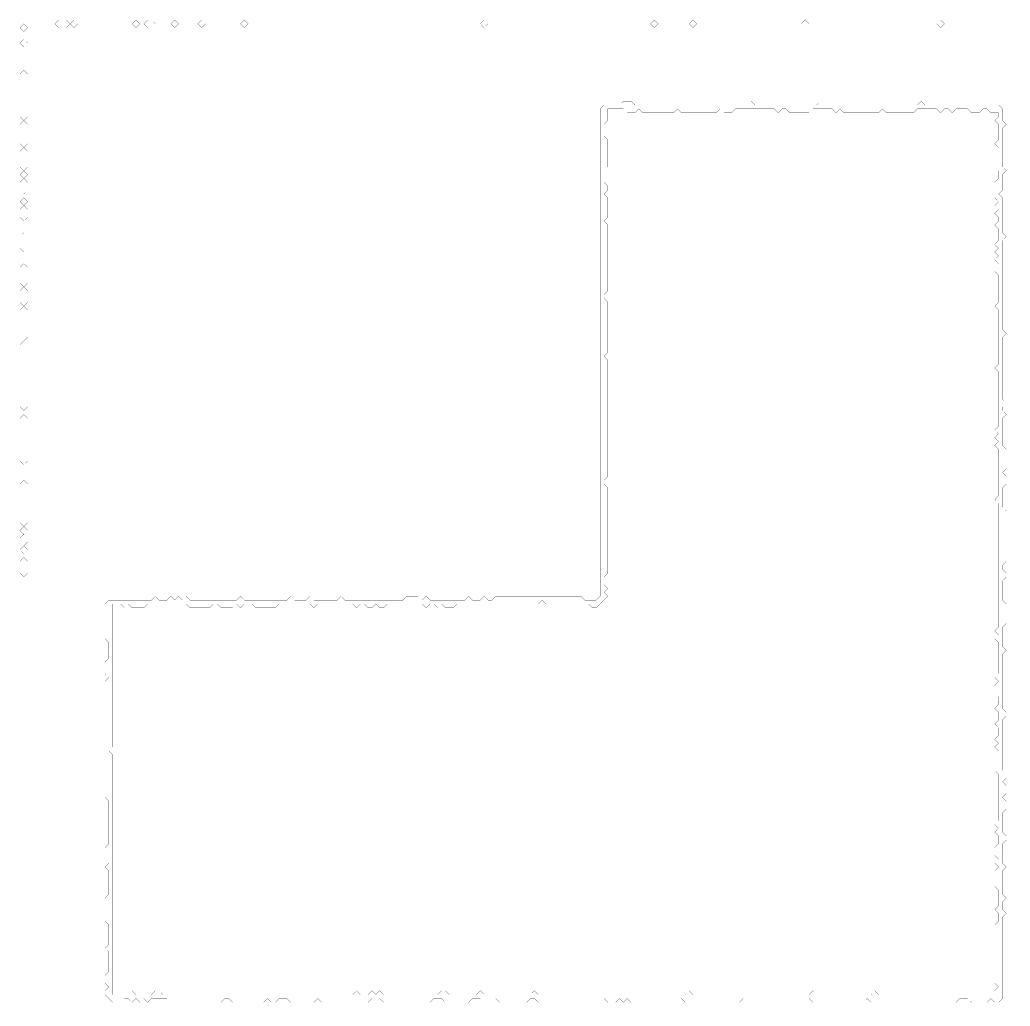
# Model space of a CAD drawing. Header units: metres. Extents: x 0 to 5127, y -5127 to 0.
# Drawn here: x 0 to 2568, y -2558 to 0 of the extents above; entities that cross this region are included whole.
import ezdxf

# ---------------------------------------------------------------- set-up
doc = ezdxf.new("R2010")
doc.units = ezdxf.units.M
doc.layers.add('conductor', color=1, linetype='Continuous')
doc.layers.add('substrate', color=5, linetype='Continuous')

msp = doc.modelspace()

# ---------------------------------------------------------------- linework, layer by layer
at = {"layer": 'conductor', "const_width": 0.5}
msp.add_lwpolyline([(1525, -230.8), (1525, -240.8), (1525, -250.8), (1525, -260.9), (1515, -270.9), (1515, -280.9), (1515, -291), (1515, -301), (1525, -311), (1525, -321.1), (1525, -331.1), (1525, -341.1), (1525, -351.2), (1525, -361.2), (1525, -371.2), (1525, -381.3), (1515, -391.3), (1515, -401.3), (1515, -411.4), (1515, -421.4), (1525, -431.4), (1525, -441.5), (1515, -451.5), (1525, -461.5), (1525, -471.6), (1525, -481.6), (1525, -491.6), (1525, -501.7), (1525, -511.7), (1515, -521.7), (1525, -531.8), (1525, -541.8), (1525, -551.8), (1525, -561.9), (1525, -571.9), (1525, -581.9), (1525, -592), (1525, -602), (1525, -612), (1525, -622.1), (1525, -632.1), (1525, -642.1), (1525, -652.2), (1525, -662.2), (1525, -672.2), (1525, -682.3), (1525, -692.3), (1525, -702.3), (1515, -712.4), (1515, -722.4), (1525, -732.4), (1525, -742.5), (1525, -752.5), (1525, -762.5), (1525, -772.6), (1525, -782.6), (1525, -792.6), (1525, -802.7), (1525, -812.7), (1525, -822.7), (1525, -832.8), (1525, -842.8), (1525, -852.8), (1525, -862.9), (1515, -872.9), (1525, -882.9), (1525, -893), (1525, -903), (1525, -913), (1525, -923.1), (1525, -933.1), (1525, -943.1), (1525, -953.2), (1525, -963.2), (1525, -973.2), (1525, -983.3), (1525, -993.3), (1525, -1003.3), (1525, -1013.4), (1525, -1023.4), (1525, -1033.4), (1525, -1043.5), (1525, -1053.5), (1525, -1063.5), (1525, -1073.6), (1525, -1083.6), (1525, -1093.6), (1525, -1103.7), (1525, -1113.7), (1525, -1123.7), (1525, -1133.8), (1525, -1143.8), (1525, -1153.8), (1525, -1163.9), (1525, -1173.9), (1525, -1183.9), (1515, -1194), (1515, -1204), (1525, -1214), (1525, -1224.1), (1525, -1234.1), (1525, -1244.1), (1525, -1254.2), (1525, -1264.2), (1525, -1274.2), (1525, -1284.2), (1525, -1294.3), (1525, -1304.3), (1525, -1314.3), (1525, -1324.4), (1525, -1334.4), (1525, -1344.4), (1525, -1354.5), (1525, -1364.5), (1525, -1374.5), (1525, -1384.6), (1525, -1394.6), (1525, -1404.6), (1525, -1414.7), (1525, -1424.7), (1525, -1434.7), (1515, -1444.8), (1515, -1454.8), (1515, -1464.8), (1525, -1474.9), (1515, -1484.9), (1525, -1494.9), (1515, -1505), (1505, -1515), (1494.9, -1525), (1484.9, -1525), (1474.9, -1515), (1464.8, -1515), (1454.8, -1515), (1444.8, -1515), (1434.7, -1515), (1424.7, -1515), (1414.7, -1515), (1404.6, -1515), (1394.6, -1515), (1384.6, -1515), (1374.5, -1515), (1364.5, -1515), (1354.5, -1505), (1344.4, -1515), (1334.4, -1515), (1324.4, -1515), (1314.3, -1515), (1304.3, -1515), (1294.3, -1515), (1284.2, -1515), (1274.2, -1515), (1264.2, -1515), (1254.2, -1515), (1244.1, -1515), (1234.1, -1515), (1224.1, -1515), (1214, -1515), (1204, -1515), (1194, -1515), (1183.9, -1515), (1173.9, -1515), (1163.9, -1515), (1153.8, -1515), (1143.8, -1515), (1133.8, -1515), (1123.7, -1525), (1113.7, -1525), (1103.7, -1525), (1093.6, -1515), (1083.6, -1525), (1073.6, -1515), (1063.5, -1515), (1053.5, -1525), (1043.5, -1515), (1033.4, -1515), (1023.4, -1515), (1013.4, -1515), (1003.3, -1515), (993.3, -1515), (983.3, -1515), (973.2, -1515), (963.2, -1515), (953.2, -1515), (943.1, -1525), (933.1, -1525), (923.1, -1515), (913, -1525), (903, -1525), (893, -1515), (882.9, -1515), (872.9, -1525), (862.9, -1515), (852.8, -1515), (842.8, -1515), (832.8, -1515), (822.7, -1515), (812.7, -1515), (802.7, -1515), (792.6, -1515), (782.6, -1515), (772.6, -1515), (762.5, -1525), (752.5, -1515), (742.5, -1515), (732.4, -1515), (722.4, -1515), (712.4, -1515), (702.3, -1515), (692.3, -1515), (682.3, -1515), (672.2, -1515), (662.2, -1525), (652.2, -1525), (642.1, -1525), (632.1, -1525), (622.1, -1525), (612, -1525), (602, -1515), (592, -1515), (581.9, -1515), (571.9, -1525), (561.9, -1515), (551.8, -1525), (541.8, -1525), (531.8, -1525), (521.7, -1525), (511.7, -1515), (501.7, -1515), (491.6, -1525), (481.6, -1525), (471.6, -1525), (461.5, -1525), (451.5, -1525), (441.5, -1525), (431.4, -1515), (421.4, -1515), (411.4, -1515), (401.3, -1515), (391.3, -1515), (381.3, -1515), (371.2, -1515), (361.2, -1515), (351.2, -1515), (341.1, -1515), (331.1, -1515), (321.1, -1525), (311, -1525), (301, -1525), (291, -1525), (280.9, -1515), (270.9, -1525), (260.9, -1515), (250.8, -1515), (240.8, -1515), (240.8, -1525), (240.8, -1535.1), (240.8, -1545.1), (240.8, -1555.1), (240.8, -1565.2), (240.8, -1575.2), (240.8, -1585.2), (240.8, -1595.3), (240.8, -1605.3), (240.8, -1615.3), (240.8, -1625.4), (240.8, -1635.4), (240.8, -1645.4), (240.8, -1655.5), (240.8, -1665.5), (240.8, -1675.5), (240.8, -1685.6), (240.8, -1695.6), (240.8, -1705.6), (240.8, -1715.7), (240.8, -1725.7), (240.8, -1735.7), (240.8, -1745.8), (240.8, -1755.8), (240.8, -1765.8), (240.8, -1775.9), (240.8, -1785.9), (240.8, -1795.9), (240.8, -1806), (240.8, -1816), (240.8, -1826), (240.8, -1836.1), (240.8, -1846.1), (240.8, -1856.1), (240.8, -1866.2), (240.8, -1876.2), (240.8, -1886.2), (230.8, -1896.3), (240.8, -1906.3), (240.8, -1916.3), (240.8, -1926.4), (240.8, -1936.4), (240.8, -1946.4), (240.8, -1956.5), (240.8, -1966.5), (240.8, -1976.5), (240.8, -1986.6), (240.8, -1996.6), (240.8, -2006.6), (240.8, -2016.7), (240.8, -2026.7), (240.8, -2036.7), (240.8, -2046.8), (240.8, -2056.8), (240.8, -2066.8), (240.8, -2076.9), (240.8, -2086.9), (240.8, -2096.9), (240.8, -2107), (240.8, -2117), (240.8, -2127), (240.8, -2137.1), (240.8, -2147.1), (240.8, -2157.1), (240.8, -2167.2), (240.8, -2177.2), (240.8, -2187.2), (240.8, -2197.3), (240.8, -2207.3), (240.8, -2217.3), (240.8, -2227.4), (240.8, -2237.4), (240.8, -2247.4), (240.8, -2257.5), (240.8, -2267.5), (240.8, -2277.5), (240.8, -2287.6), (240.8, -2297.6), (240.8, -2307.6), (240.8, -2317.7), (240.8, -2327.7), (240.8, -2337.7), (240.8, -2347.8), (240.8, -2357.8), (240.8, -2367.8), (240.8, -2377.9), (240.8, -2387.9), (240.8, -2397.9), (240.8, -2408), (240.8, -2418), (240.8, -2428), (240.8, -2438.1), (240.8, -2448.1), (240.8, -2458.1), (240.8, -2468.2), (240.8, -2478.2), (240.8, -2488.2), (240.8, -2498.3), (240.8, -2508.3), (240.8, -2518.3), (240.8, -2528.4), (250.8, -2528.4), (260.9, -2528.4), (270.9, -2528.4), (280.9, -2528.4), (291, -2518.3), (301, -2528.4), (311, -2528.4), (321.1, -2528.4), (331.1, -2528.4), (341.1, -2528.4), (351.2, -2518.3), (361.2, -2518.3), (371.2, -2528.4), (381.3, -2528.4), (391.3, -2528.4), (401.3, -2528.4), (411.4, -2528.4), (421.4, -2528.4), (431.4, -2528.4), (441.5, -2528.4), (451.5, -2528.4), (461.5, -2528.4), (471.6, -2528.4), (481.6, -2528.4), (491.6, -2528.4), (501.7, -2528.4), (511.7, -2528.4), (521.7, -2528.4), (531.8, -2528.4), (541.8, -2528.4), (551.8, -2528.4), (561.9, -2528.4), (571.9, -2528.4), (581.9, -2528.4), (592, -2528.4), (602, -2528.4), (612, -2528.4), (622.1, -2528.4), (632.1, -2528.4), (642.1, -2528.4), (652.2, -2528.4), (662.2, -2528.4), (672.2, -2528.4), (682.3, -2528.4), (692.3, -2528.4), (702.3, -2528.4), (712.4, -2528.4), (722.4, -2528.4), (732.4, -2528.4), (742.5, -2528.4), (752.5, -2528.4), (762.5, -2528.4), (772.6, -2528.4), (782.6, -2528.4), (792.6, -2528.4), (802.7, -2528.4), (812.7, -2528.4), (822.7, -2528.4), (832.8, -2528.4), (842.8, -2528.4), (852.8, -2528.4), (862.9, -2528.4), (872.9, -2518.3), (882.9, -2528.4), (893, -2528.4), (903, -2528.4), (913, -2518.3), (923.1, -2528.4), (933.1, -2518.3), (943.1, -2528.4), (953.2, -2528.4), (963.2, -2528.4), (973.2, -2528.4), (983.3, -2528.4), (993.3, -2528.4), (1003.3, -2528.4), (1013.4, -2528.4), (1023.4, -2528.4), (1033.4, -2528.4), (1043.5, -2528.4), (1053.5, -2528.4), (1063.5, -2528.4), (1073.6, -2528.4), (1083.6, -2528.4), (1093.6, -2518.3), (1103.7, -2518.3), (1113.7, -2528.4), (1123.7, -2528.4), (1133.8, -2528.4), (1143.8, -2528.4), (1153.8, -2528.4), (1163.9, -2528.4), (1173.9, -2528.4), (1183.9, -2528.4), (1194, -2518.3), (1204, -2528.4), (1214, -2528.4), (1224.1, -2528.4), (1234.1, -2528.4), (1244.1, -2528.4), (1254.2, -2528.4), (1264.2, -2528.4), (1274.2, -2528.4), (1284.2, -2528.4), (1294.3, -2528.4), (1304.3, -2528.4), (1314.3, -2528.4), (1324.4, -2528.4), (1334.4, -2518.3), (1344.4, -2528.4), (1354.5, -2528.4), (1364.5, -2528.4), (1374.5, -2528.4), (1384.6, -2528.4), (1394.6, -2528.4), (1404.6, -2528.4), (1414.7, -2528.4), (1424.7, -2528.4), (1434.7, -2528.4), (1444.8, -2528.4), (1454.8, -2528.4), (1464.8, -2528.4), (1474.9, -2528.4), (1484.9, -2528.4), (1494.9, -2528.4), (1505, -2528.4), (1515, -2528.4), (1525, -2528.4), (1535.1, -2528.4), (1545.1, -2528.4), (1555.1, -2528.4), (1565.2, -2528.4), (1575.2, -2528.4), (1585.2, -2528.4), (1595.3, -2528.4), (1605.3, -2528.4), (1615.3, -2528.4), (1625.4, -2528.4), (1635.4, -2528.4), (1645.4, -2528.4), (1655.5, -2528.4), (1665.5, -2528.4), (1675.5, -2528.4), (1685.6, -2528.4), (1695.6, -2528.4), (1705.6, -2528.4), (1715.7, -2528.4), (1725.7, -2528.4), (1735.7, -2518.3), (1745.8, -2528.4), (1755.8, -2528.4), (1765.8, -2528.4), (1775.9, -2528.4), (1785.9, -2528.4), (1795.9, -2528.4), (1806, -2528.4), (1816, -2528.4), (1826, -2528.4), (1836.1, -2528.4), (1846.1, -2528.4), (1856.1, -2528.4), (1866.2, -2528.4), (1876.2, -2528.4), (1886.2, -2528.4), (1896.3, -2528.4), (1906.3, -2528.4), (1916.3, -2528.4), (1926.4, -2528.4), (1936.4, -2528.4), (1946.4, -2528.4), (1956.5, -2528.4), (1966.5, -2528.4), (1976.5, -2528.4), (1986.6, -2528.4), (1996.6, -2528.4), (2006.6, -2528.4), (2016.7, -2528.4), (2026.7, -2528.4), (2036.7, -2528.4), (2046.8, -2528.4), (2056.8, -2518.3), (2066.8, -2528.4), (2076.9, -2528.4), (2086.9, -2528.4), (2096.9, -2528.4), (2107, -2528.4), (2117, -2528.4), (2127, -2528.4), (2137.1, -2528.4), (2147.1, -2528.4), (2157.1, -2528.4), (2167.2, -2528.4), (2177.2, -2528.4), (2187.2, -2528.4), (2197.3, -2528.4), (2207.3, -2528.4), (2217.3, -2518.3), (2227.4, -2528.4), (2237.4, -2528.4), (2247.4, -2528.4), (2257.5, -2528.4), (2267.5, -2528.4), (2277.5, -2528.4), (2287.6, -2528.4), (2297.6, -2528.4), (2307.6, -2528.4), (2317.7, -2528.4), (2327.7, -2528.4), (2337.7, -2528.4), (2347.8, -2528.4), (2357.8, -2528.4), (2367.8, -2528.4), (2377.9, -2528.4), (2387.9, -2528.4), (2397.9, -2528.4), (2408, -2528.4), (2418, -2528.4), (2428, -2528.4), (2438.1, -2528.4), (2448.1, -2528.4), (2458.1, -2528.4), (2468.2, -2528.4), (2478.2, -2528.4), (2488.2, -2528.4), (2498.3, -2528.4), (2508.3, -2528.4), (2518.3, -2528.4), (2528.4, -2528.4), (2528.4, -2518.3), (2538.4, -2508.3), (2528.4, -2498.3), (2528.4, -2488.2), (2528.4, -2478.2), (2528.4, -2468.2), (2528.4, -2458.1), (2528.4, -2448.1), (2528.4, -2438.1), (2528.4, -2428), (2528.4, -2418), (2528.4, -2408), (2528.4, -2397.9), (2528.4, -2387.9), (2528.4, -2377.9), (2528.4, -2367.8), (2528.4, -2357.8), (2528.4, -2347.8), (2538.4, -2337.7), (2538.4, -2327.7), (2538.4, -2317.7), (2528.4, -2307.6), (2538.4, -2297.6), (2538.4, -2287.6), (2538.4, -2277.5), (2538.4, -2267.5), (2538.4, -2257.5), (2528.4, -2247.4), (2528.4, -2237.4), (2528.4, -2227.4), (2528.4, -2217.3), (2528.4, -2207.3), (2538.4, -2197.3), (2528.4, -2187.2), (2538.4, -2177.2), (2528.4, -2167.2), (2528.4, -2157.1), (2528.4, -2147.1), (2538.4, -2137.1), (2538.4, -2127), (2538.4, -2117), (2528.4, -2107), (2538.4, -2096.9), (2528.4, -2086.9), (2538.4, -2076.9), (2538.4, -2066.8), (2538.4, -2056.8), (2538.4, -2046.8), (2538.4, -2036.7), (2538.4, -2026.7), (2538.4, -2016.7), (2538.4, -2006.6), (2538.4, -1996.6), (2538.4, -1986.6), (2538.4, -1976.5), (2538.4, -1966.5), (2538.4, -1956.5), (2528.4, -1946.4), (2528.4, -1936.4), (2528.4, -1926.4), (2528.4, -1916.3), (2528.4, -1906.3), (2538.4, -1896.3), (2528.4, -1886.2), (2538.4, -1876.2), (2528.4, -1866.2), (2538.4, -1856.1), (2538.4, -1846.1), (2538.4, -1836.1), (2528.4, -1826), (2538.4, -1816), (2538.4, -1806), (2538.4, -1795.9), (2528.4, -1785.9), (2538.4, -1775.9), (2538.4, -1765.8), (2538.4, -1755.8), (2528.4, -1745.8), (2528.4, -1735.7), (2528.4, -1725.7), (2538.4, -1715.7), (2528.4, -1705.6), (2538.4, -1695.6), (2538.4, -1685.6), (2538.4, -1675.5), (2538.4, -1665.5), (2538.4, -1655.5), (2538.4, -1645.4), (2538.4, -1635.4), (2538.4, -1625.4), (2538.4, -1615.3), (2528.4, -1605.3), (2538.4, -1595.3), (2528.4, -1585.2), (2538.4, -1575.2), (2538.4, -1565.2), (2538.4, -1555.1), (2538.4, -1545.1), (2538.4, -1535.1), (2538.4, -1525), (2538.4, -1515), (2538.4, -1505), (2538.4, -1494.9), (2538.4, -1484.9), (2538.4, -1474.9), (2538.4, -1464.8), (2538.4, -1454.8), (2538.4, -1444.8), (2538.4, -1434.7), (2538.4, -1424.7), (2538.4, -1414.7), (2538.4, -1404.6), (2538.4, -1394.6), (2538.4, -1384.6), (2538.4, -1374.5), (2538.4, -1364.5), (2538.4, -1354.5), (2538.4, -1344.4), (2538.4, -1334.4), (2538.4, -1324.4), (2538.4, -1314.3), (2538.4, -1304.3), (2538.4, -1294.3), (2538.4, -1284.2), (2538.4, -1274.2), (2538.4, -1264.2), (2538.4, -1254.2), (2528.4, -1244.1), (2538.4, -1234.1), (2538.4, -1224.1), (2538.4, -1214), (2538.4, -1204), (2538.4, -1194), (2538.4, -1183.9), (2538.4, -1173.9), (2538.4, -1163.9), (2538.4, -1153.8), (2538.4, -1143.8), (2538.4, -1133.8), (2538.4, -1123.7), (2538.4, -1113.7), (2528.4, -1103.7), (2538.4, -1093.6), (2528.4, -1083.6), (2538.4, -1073.6), (2528.4, -1063.5), (2538.4, -1053.5), (2538.4, -1043.5), (2538.4, -1033.4), (2538.4, -1023.4), (2538.4, -1013.4), (2538.4, -1003.3), (2538.4, -993.3), (2538.4, -983.3), (2538.4, -973.2), (2538.4, -963.2), (2538.4, -953.2), (2538.4, -943.1), (2538.4, -933.1), (2538.4, -923.1), (2538.4, -913), (2528.4, -903), (2538.4, -893), (2538.4, -882.9), (2538.4, -872.9), (2538.4, -862.9), (2538.4, -852.8), (2538.4, -842.8), (2538.4, -832.8), (2538.4, -822.7), (2538.4, -812.7), (2538.4, -802.7), (2538.4, -792.6), (2538.4, -782.6), (2538.4, -772.6), (2538.4, -762.5), (2538.4, -752.5), (2528.4, -742.5), (2538.4, -732.4), (2538.4, -722.4), (2538.4, -712.4), (2538.4, -702.3), (2538.4, -692.3), (2538.4, -682.3), (2538.4, -672.2), (2538.4, -662.2), (2528.4, -652.2), (2528.4, -642.1), (2538.4, -632.1), (2528.4, -622.1), (2538.4, -612), (2528.4, -602), (2538.4, -592), (2528.4, -581.9), (2538.4, -571.9), (2538.4, -561.9), (2538.4, -551.8), (2538.4, -541.8), (2528.4, -531.8), (2538.4, -521.7), (2538.4, -511.7), (2528.4, -501.7), (2538.4, -491.6), (2528.4, -481.6), (2538.4, -471.6), (2528.4, -461.5), (2528.4, -451.5), (2528.4, -441.5), (2528.4, -431.4), (2528.4, -421.4), (2538.4, -411.4), (2538.4, -401.3), (2538.4, -391.3), (2528.4, -381.3), (2528.4, -371.2), (2528.4, -361.2), (2528.4, -351.2), (2528.4, -341.1), (2538.4, -331.1), (2528.4, -321.1), (2538.4, -311), (2538.4, -301), (2538.4, -291), (2538.4, -280.9), (2538.4, -270.9), (2528.4, -260.9), (2538.4, -250.8), (2538.4, -240.8), (2528.4, -240.8), (2518.3, -240.8), (2508.3, -230.8), (2498.3, -230.8), (2488.2, -240.8), (2478.2, -240.8), (2468.2, -240.8), (2458.1, -230.8), (2448.1, -230.8), (2438.1, -230.8), (2428, -230.8), (2418, -240.8), (2408, -230.8), (2397.9, -230.8), (2387.9, -240.8), (2377.9, -230.8), (2367.8, -230.8), (2357.8, -230.8), (2347.8, -230.8), (2337.7, -230.8), (2327.7, -230.8), (2317.7, -240.8), (2307.6, -240.8), (2297.6, -240.8), (2287.6, -240.8), (2277.5, -240.8), (2267.5, -240.8), (2257.5, -240.8), (2247.4, -240.8), (2237.4, -230.8), (2227.4, -240.8), (2217.3, -240.8), (2207.3, -240.8), (2197.3, -240.8), (2187.2, -240.8), (2177.2, -240.8), (2167.2, -240.8), (2157.1, -240.8), (2147.1, -240.8), (2137.1, -240.8), (2127, -230.8), (2117, -240.8), (2107, -230.8), (2096.9, -230.8), (2086.9, -230.8), (2076.9, -230.8), (2066.8, -230.8), (2056.8, -230.8), (2046.8, -240.8), (2036.7, -240.8), (2026.7, -240.8), (2016.7, -240.8), (2006.6, -240.8), (1996.6, -240.8), (1986.6, -230.8), (1976.5, -230.8), (1966.5, -240.8), (1956.5, -230.8), (1946.4, -230.8), (1936.4, -230.8), (1926.4, -230.8), (1916.3, -230.8), (1906.3, -230.8), (1896.3, -230.8), (1886.2, -230.8), (1876.2, -230.8), (1866.2, -230.8), (1856.1, -230.8), (1846.1, -240.8), (1836.1, -240.8), (1826, -240.8), (1816, -230.8), (1806, -240.8), (1795.9, -240.8), (1785.9, -240.8), (1775.9, -240.8), (1765.8, -240.8), (1755.8, -240.8), (1745.8, -240.8), (1735.7, -240.8), (1725.7, -240.8), (1715.7, -240.8), (1705.6, -230.8), (1695.6, -240.8), (1685.6, -240.8), (1675.5, -240.8), (1665.5, -240.8), (1655.5, -240.8), (1645.4, -240.8), (1635.4, -240.8), (1625.4, -240.8), (1615.3, -240.8), (1605.3, -230.8), (1595.3, -240.8), (1585.2, -240.8), (1575.2, -240.8), (1565.2, -230.8), (1555.1, -230.8), (1545.1, -230.8), (1535.1, -230.8)], close=True, dxfattribs=at)
at = {"layer": 'substrate', "const_width": 0.5}
msp.add_lwpolyline([(2578.5, 0), (2568.5, 0), (2558.5, 0), (2548.4, 0), (2538.4, 0), (2528.4, 0), (2518.3, 0), (2508.3, 0), (2498.3, 0), (2488.2, 0), (2478.2, 0), (2468.2, 0), (2458.1, 0), (2448.1, 0), (2438.1, 0), (2428, 0), (2418, 0), (2408, 0), (2397.9, 0), (2387.9, 0), (2377.9, 0), (2367.8, 0), (2357.8, 0), (2347.8, 0), (2337.7, 0), (2327.7, 0), (2317.7, 0), (2307.6, 0), (2297.6, 0), (2287.6, 0), (2277.5, 0), (2267.5, 0), (2257.5, 0), (2247.4, 0), (2237.4, 0), (2227.4, 0), (2217.3, 0), (2207.3, 0), (2197.3, 0), (2187.2, 0), (2177.2, 0), (2167.2, 0), (2157.1, 0), (2147.1, 0), (2137.1, 0), (2127, 0), (2117, 0), (2107, 0), (2096.9, 0), (2086.9, 0), (2076.9, 0), (2066.8, 0), (2056.8, 0), (2046.8, 0), (2036.7, 0), (2026.7, 0), (2016.7, 0), (2006.6, 0), (1996.6, 0), (1986.6, 0), (1976.5, 0), (1966.5, 0), (1956.5, 0), (1946.4, 0), (1936.4, 0), (1926.4, 0), (1916.3, 0), (1906.3, 0), (1896.3, 0), (1886.2, 0), (1876.2, 0), (1866.2, 0), (1856.1, 0), (1846.1, 0), (1836.1, 0), (1826, 0), (1816, 0), (1806, 0), (1795.9, 0), (1785.9, 0), (1775.9, 0), (1765.8, 0), (1755.8, 0), (1745.8, 0), (1735.7, 0), (1725.7, 0), (1715.7, 0), (1705.6, 0), (1695.6, 0), (1685.6, 0), (1675.5, 0), (1665.5, 0), (1655.5, 0), (1645.4, 0), (1635.4, 0), (1625.4, 0), (1615.3, 0), (1605.3, 0), (1595.3, 0), (1585.2, 0), (1575.2, 0), (1565.2, 0), (1555.1, 0), (1545.1, 0), (1535.1, 0), (1525, 0), (1515, 0), (1505, 0), (1494.9, 0), (1484.9, 0), (1474.9, 0), (1464.8, 0), (1454.8, 0), (1444.8, 0), (1434.7, 0), (1424.7, 0), (1414.7, 0), (1404.6, 0), (1394.6, 0), (1384.6, 0), (1374.5, 0), (1364.5, 0), (1354.5, 0), (1344.4, 0), (1334.4, 0), (1324.4, 0), (1314.3, 0), (1304.3, 0), (1294.3, 0), (1284.2, 0), (1274.2, 0), (1264.2, 0), (1254.2, 0), (1244.1, 0), (1234.1, 0), (1224.1, 0), (1214, 0), (1204, 0), (1194, 0), (1183.9, 0), (1173.9, 0), (1163.9, 0), (1153.8, 0), (1143.8, 0), (1133.8, 0), (1123.7, 0), (1113.7, 0), (1103.7, 0), (1093.6, 0), (1083.6, 0), (1073.6, 0), (1063.5, 0), (1053.5, 0), (1043.5, 0), (1033.4, 0), (1023.4, 0), (1013.4, 0), (1003.3, 0), (993.3, 0), (983.3, 0), (973.2, 0), (963.2, 0), (953.2, 0), (943.1, 0), (933.1, 0), (923.1, 0), (913, 0), (903, 0), (893, 0), (882.9, 0), (872.9, 0), (862.9, 0), (852.8, 0), (842.8, 0), (832.8, 0), (822.7, 0), (812.7, 0), (802.7, 0), (792.6, 0), (782.6, 0), (772.6, 0), (762.5, 0), (752.5, 0), (742.5, 0), (732.4, 0), (722.4, 0), (712.4, 0), (702.3, 0), (692.3, 0), (682.3, 0), (672.2, 0), (662.2, 0), (652.2, 0), (642.1, 0), (632.1, 0), (622.1, 0), (612, 0), (602, 0), (592, 0), (581.9, 0), (571.9, 0), (561.9, 0), (551.8, 0), (541.8, 0), (531.8, 0), (521.7, 0), (511.7, 0), (501.7, 0), (491.6, 0), (481.6, 0), (471.6, 0), (461.5, 0), (451.5, 0), (441.5, 0), (431.4, 0), (421.4, 0), (411.4, 0), (401.3, 0), (391.3, 0), (381.3, 0), (371.2, 0), (361.2, 0), (351.2, 0), (341.1, 0), (331.1, 0), (321.1, 0), (311, 0), (301, 0), (291, 0), (280.9, 0), (270.9, 0), (260.9, 0), (250.8, 0), (240.8, 0), (230.8, 0), (220.7, 0), (210.7, 0), (200.7, 0), (190.6, 0), (180.6, 0), (170.6, 0), (160.5, 0), (150.5, 0), (140.5, 0), (130.4, 0), (120.4, 0), (110.4, 0), (100.3, 0), (90.3, 0), (80.3, 0), (70.2, 0), (60.2, 0), (50.2, 0), (40.1, 0), (30.1, 0), (20.1, 0), (10, 0), (0, 0), (0, -10), (0, -20.1), (0, -30.1), (0, -40.1), (0, -50.2), (0, -60.2), (0, -70.2), (0, -80.3), (0, -90.3), (0, -100.3), (0, -110.4), (0, -120.4), (0, -130.4), (0, -140.5), (0, -150.5), (0, -160.5), (0, -170.6), (0, -180.6), (0, -190.6), (0, -200.7), (0, -210.7), (0, -220.7), (0, -230.8), (0, -240.8), (0, -250.8), (0, -260.9), (0, -270.9), (0, -280.9), (0, -291), (0, -301), (0, -311), (0, -321.1), (0, -331.1), (0, -341.1), (0, -351.2), (0, -361.2), (0, -371.2), (0, -381.3), (0, -391.3), (0, -401.3), (0, -411.4), (0, -421.4), (0, -431.4), (0, -441.5), (0, -451.5), (0, -461.5), (0, -471.6), (0, -481.6), (0, -491.6), (0, -501.7), (0, -511.7), (0, -521.7), (0, -531.8), (0, -541.8), (0, -551.8), (0, -561.9), (0, -571.9), (0, -581.9), (0, -592), (0, -602), (0, -612), (0, -622.1), (0, -632.1), (0, -642.1), (0, -652.2), (0, -662.2), (0, -672.2), (0, -682.3), (0, -692.3), (0, -702.3), (0, -712.4), (0, -722.4), (0, -732.4), (0, -742.5), (0, -752.5), (0, -762.5), (0, -772.6), (0, -782.6), (0, -792.6), (0, -802.7), (0, -812.7), (0, -822.7), (0, -832.8), (0, -842.8), (0, -852.8), (0, -862.9), (0, -872.9), (0, -882.9), (0, -893), (0, -903), (0, -913), (0, -923.1), (0, -933.1), (0, -943.1), (0, -953.2), (0, -963.2), (0, -973.2), (0, -983.3), (0, -993.3), (0, -1003.3), (0, -1013.4), (0, -1023.4), (0, -1033.4), (0, -1043.5), (0, -1053.5), (0, -1063.5), (0, -1073.6), (0, -1083.6), (0, -1093.6), (0, -1103.7), (0, -1113.7), (0, -1123.7), (0, -1133.8), (0, -1143.8), (0, -1153.8), (0, -1163.9), (0, -1173.9), (0, -1183.9), (0, -1194), (0, -1204), (0, -1214), (0, -1224.1), (0, -1234.1), (0, -1244.1), (0, -1254.2), (0, -1264.2), (0, -1274.2), (0, -1284.2), (0, -1294.3), (0, -1304.3), (0, -1314.3), (0, -1324.4), (0, -1334.4), (0, -1344.4), (0, -1354.5), (0, -1364.5), (0, -1374.5), (0, -1384.6), (0, -1394.6), (0, -1404.6), (0, -1414.7), (0, -1424.7), (0, -1434.7), (0, -1444.8), (0, -1454.8), (0, -1464.8), (0, -1474.9), (0, -1484.9), (0, -1494.9), (0, -1505), (0, -1515), (0, -1525), (0, -1535.1), (0, -1545.1), (0, -1555.1), (0, -1565.2), (0, -1575.2), (0, -1585.2), (0, -1595.3), (0, -1605.3), (0, -1615.3), (0, -1625.4), (0, -1635.4), (0, -1645.4), (0, -1655.5), (0, -1665.5), (0, -1675.5), (0, -1685.6), (0, -1695.6), (0, -1705.6), (0, -1715.7), (0, -1725.7), (0, -1735.7), (0, -1745.8), (0, -1755.8), (0, -1765.8), (0, -1775.9), (0, -1785.9), (0, -1795.9), (0, -1806), (0, -1816), (0, -1826), (0, -1836.1), (0, -1846.1), (0, -1856.1), (0, -1866.2), (0, -1876.2), (0, -1886.2), (0, -1896.3), (0, -1906.3), (0, -1916.3), (0, -1926.4), (0, -1936.4), (0, -1946.4), (0, -1956.5), (0, -1966.5), (0, -1976.5), (0, -1986.6), (0, -1996.6), (0, -2006.6), (0, -2016.7), (0, -2026.7), (0, -2036.7), (0, -2046.8), (0, -2056.8), (0, -2066.8), (0, -2076.9), (0, -2086.9), (0, -2096.9), (0, -2107), (0, -2117), (0, -2127), (0, -2137.1), (0, -2147.1), (0, -2157.1), (0, -2167.2), (0, -2177.2), (0, -2187.2), (0, -2197.3), (0, -2207.3), (0, -2217.3), (0, -2227.4), (0, -2237.4), (0, -2247.4), (0, -2257.5), (0, -2267.5), (0, -2277.5), (0, -2287.6), (0, -2297.6), (0, -2307.6), (0, -2317.7), (0, -2327.7), (0, -2337.7), (0, -2347.8), (0, -2357.8), (0, -2367.8), (0, -2377.9), (0, -2387.9), (0, -2397.9), (0, -2408), (0, -2418), (0, -2428), (0, -2438.1), (0, -2448.1), (0, -2458.1), (0, -2468.2), (0, -2478.2), (0, -2488.2), (0, -2498.3), (0, -2508.3), (0, -2518.3), (0, -2528.4), (0, -2538.4), (0, -2548.4), (0, -2558.5), (0, -2568.5)], dxfattribs=at)
for points in [[(90.3, -10), (100.3, 0), (110.4, 0), (120.4, 0), (130.4, -10), (120.4, -20.1), (110.4, -20.1), (100.3, -20.1)], [(130.4, -10), (140.5, 0), (150.5, -10), (140.5, -20.1)], [(291, -10), (301, 0), (311, -10), (301, -20.1)], [(321.1, -10), (331.1, 0), (341.1, 0), (351.2, -10), (341.1, -20.1), (331.1, -20.1)], [(391.3, -10), (401.3, 0), (411.4, -10), (401.3, -20.1)], [(461.5, -10), (471.6, 0), (481.6, -10), (471.6, -20.1)], [(571.9, -10), (581.9, 0), (592, -10), (581.9, -20.1)], [(1194, -10), (1204, 0), (1214, -10), (1204, -20.1)], [(1635.4, -10), (1645.4, 0), (1655.5, -10), (1645.4, -20.1)], [(1735.7, -10), (1745.8, 0), (1755.8, -10), (1745.8, -20.1)], [(2026.7, -10), (2036.7, 0), (2046.8, -10), (2036.7, -20.1)], [(2377.9, -10), (2387.9, 0), (2397.9, -10), (2387.9, -20.1)], [(0, -20.1), (10, -10), (20.1, -20.1), (10, -30.1)], [(0, -60.2), (10, -50.2), (20.1, -60.2), (10, -70.2)], [(0, -140.5), (10, -130.4), (20.1, -140.5), (20.1, -150.5), (20.1, -160.5), (20.1, -170.6), (20.1, -180.6), (20.1, -190.6), (20.1, -200.7), (20.1, -210.7), (20.1, -220.7), (20.1, -230.8), (20.1, -240.8), (20.1, -250.8), (10, -260.9), (0, -250.8), (0, -240.8), (0, -230.8), (0, -220.7), (0, -210.7), (0, -200.7), (0, -190.6), (0, -180.6), (0, -170.6), (0, -160.5), (0, -150.5)], [(1555.1, -220.7), (1565.2, -210.7), (1575.2, -210.7), (1585.2, -210.7), (1595.3, -220.7), (1605.3, -220.7), (1615.3, -220.7), (1625.4, -220.7), (1635.4, -220.7), (1645.4, -220.7), (1655.5, -220.7), (1665.5, -220.7), (1675.5, -220.7), (1685.6, -220.7), (1695.6, -220.7), (1705.6, -220.7), (1715.7, -220.7), (1725.7, -220.7), (1735.7, -220.7), (1745.8, -220.7), (1755.8, -220.7), (1765.8, -220.7), (1775.9, -220.7), (1785.9, -220.7), (1795.9, -220.7), (1806, -220.7), (1816, -220.7), (1826, -220.7), (1836.1, -220.7), (1846.1, -220.7), (1856.1, -220.7), (1866.2, -220.7), (1876.2, -220.7), (1886.2, -220.7), (1896.3, -210.7), (1906.3, -220.7), (1916.3, -220.7), (1926.4, -220.7), (1936.4, -220.7), (1946.4, -220.7), (1956.5, -220.7), (1966.5, -220.7), (1976.5, -220.7), (1986.6, -220.7), (1996.6, -220.7), (2006.6, -220.7), (2016.7, -220.7), (2026.7, -220.7), (2036.7, -220.7), (2046.8, -220.7), (2056.8, -220.7), (2066.8, -220.7), (2076.9, -210.7), (2086.9, -220.7), (2096.9, -220.7), (2107, -220.7), (2117, -220.7), (2127, -220.7), (2137.1, -220.7), (2147.1, -220.7), (2157.1, -220.7), (2167.2, -220.7), (2177.2, -220.7), (2187.2, -220.7), (2197.3, -220.7), (2207.3, -220.7), (2217.3, -220.7), (2227.4, -220.7), (2237.4, -220.7), (2247.4, -220.7), (2257.5, -220.7), (2267.5, -220.7), (2277.5, -220.7), (2287.6, -220.7), (2297.6, -220.7), (2307.6, -220.7), (2317.7, -220.7), (2327.7, -220.7), (2337.7, -210.7), (2347.8, -220.7), (2357.8, -220.7), (2367.8, -220.7), (2377.9, -220.7), (2387.9, -220.7), (2397.9, -220.7), (2408, -220.7), (2418, -220.7), (2428, -220.7), (2438.1, -220.7), (2448.1, -220.7), (2458.1, -220.7), (2468.2, -220.7), (2478.2, -220.7), (2488.2, -220.7), (2498.3, -220.7), (2508.3, -220.7), (2518.3, -220.7), (2528.4, -220.7), (2538.4, -220.7), (2548.4, -230.8), (2548.4, -240.8), (2548.4, -250.8), (2548.4, -260.9), (2558.5, -270.9), (2548.4, -280.9), (2548.4, -291), (2548.4, -301), (2548.4, -311), (2548.4, -321.1), (2548.4, -331.1), (2548.4, -341.1), (2548.4, -351.2), (2548.4, -361.2), (2548.4, -371.2), (2548.4, -381.3), (2558.5, -391.3), (2548.4, -401.3), (2548.4, -411.4), (2548.4, -421.4), (2548.4, -431.4), (2548.4, -441.5), (2538.4, -451.5), (2548.4, -461.5), (2548.4, -471.6), (2548.4, -481.6), (2548.4, -491.6), (2548.4, -501.7), (2548.4, -511.7), (2548.4, -521.7), (2548.4, -531.8), (2548.4, -541.8), (2548.4, -551.8), (2558.5, -561.9), (2548.4, -571.9), (2548.4, -581.9), (2548.4, -592), (2548.4, -602), (2548.4, -612), (2548.4, -622.1), (2548.4, -632.1), (2548.4, -642.1), (2548.4, -652.2), (2548.4, -662.2), (2548.4, -672.2), (2548.4, -682.3), (2548.4, -692.3), (2548.4, -702.3), (2548.4, -712.4), (2548.4, -722.4), (2548.4, -732.4), (2548.4, -742.5), (2548.4, -752.5), (2548.4, -762.5), (2548.4, -772.6), (2548.4, -782.6), (2548.4, -792.6), (2548.4, -802.7), (2558.5, -812.7), (2548.4, -822.7), (2548.4, -832.8), (2548.4, -842.8), (2548.4, -852.8), (2548.4, -862.9), (2548.4, -872.9), (2548.4, -882.9), (2548.4, -893), (2548.4, -903), (2548.4, -913), (2548.4, -923.1), (2548.4, -933.1), (2548.4, -943.1), (2548.4, -953.2), (2548.4, -963.2), (2548.4, -973.2), (2548.4, -983.3), (2558.5, -993.3), (2548.4, -1003.3), (2548.4, -1013.4), (2558.5, -1023.4), (2548.4, -1033.4), (2548.4, -1043.5), (2548.4, -1053.5), (2548.4, -1063.5), (2548.4, -1073.6), (2548.4, -1083.6), (2548.4, -1093.6), (2548.4, -1103.7), (2558.5, -1113.7), (2558.5, -1123.7), (2558.5, -1133.8), (2558.5, -1143.8), (2558.5, -1153.8), (2558.5, -1163.9), (2548.4, -1173.9), (2558.5, -1183.9), (2558.5, -1194), (2558.5, -1204), (2548.4, -1214), (2548.4, -1224.1), (2548.4, -1234.1), (2548.4, -1244.1), (2548.4, -1254.2), (2548.4, -1264.2), (2558.5, -1274.2), (2558.5, -1284.2), (2558.5, -1294.3), (2558.5, -1304.3), (2558.5, -1314.3), (2558.5, -1324.4), (2558.5, -1334.4), (2558.5, -1344.4), (2558.5, -1354.5), (2558.5, -1364.5), (2558.5, -1374.5), (2558.5, -1384.6), (2558.5, -1394.6), (2558.5, -1404.6), (2548.4, -1414.7), (2548.4, -1424.7), (2558.5, -1434.7), (2558.5, -1444.8), (2548.4, -1454.8), (2548.4, -1464.8), (2548.4, -1474.9), (2548.4, -1484.9), (2548.4, -1494.9), (2548.4, -1505), (2558.5, -1515), (2558.5, -1525), (2558.5, -1535.1), (2558.5, -1545.1), (2558.5, -1555.1), (2558.5, -1565.2), (2548.4, -1575.2), (2548.4, -1585.2), (2548.4, -1595.3), (2548.4, -1605.3), (2548.4, -1615.3), (2548.4, -1625.4), (2558.5, -1635.4), (2548.4, -1645.4), (2548.4, -1655.5), (2548.4, -1665.5), (2548.4, -1675.5), (2548.4, -1685.6), (2548.4, -1695.6), (2548.4, -1705.6), (2548.4, -1715.7), (2548.4, -1725.7), (2548.4, -1735.7), (2548.4, -1745.8), (2548.4, -1755.8), (2548.4, -1765.8), (2548.4, -1775.9), (2548.4, -1785.9), (2558.5, -1795.9), (2558.5, -1806), (2548.4, -1816), (2548.4, -1826), (2548.4, -1836.1), (2548.4, -1846.1), (2548.4, -1856.1), (2548.4, -1866.2), (2548.4, -1876.2), (2548.4, -1886.2), (2548.4, -1896.3), (2548.4, -1906.3), (2548.4, -1916.3), (2548.4, -1926.4), (2548.4, -1936.4), (2548.4, -1946.4), (2558.5, -1956.5), (2558.5, -1966.5), (2548.4, -1976.5), (2558.5, -1986.6), (2558.5, -1996.6), (2558.5, -2006.6), (2548.4, -2016.7), (2558.5, -2026.7), (2558.5, -2036.7), (2558.5, -2046.8), (2548.4, -2056.8), (2548.4, -2066.8), (2548.4, -2076.9), (2548.4, -2086.9), (2548.4, -2096.9), (2548.4, -2107), (2558.5, -2117), (2558.5, -2127), (2548.4, -2137.1), (2548.4, -2147.1), (2548.4, -2157.1), (2548.4, -2167.2), (2548.4, -2177.2), (2548.4, -2187.2), (2558.5, -2197.3), (2548.4, -2207.3), (2548.4, -2217.3), (2548.4, -2227.4), (2548.4, -2237.4), (2548.4, -2247.4), (2548.4, -2257.5), (2548.4, -2267.5), (2558.5, -2277.5), (2548.4, -2287.6), (2548.4, -2297.6), (2548.4, -2307.6), (2558.5, -2317.7), (2548.4, -2327.7), (2548.4, -2337.7), (2548.4, -2347.8), (2548.4, -2357.8), (2548.4, -2367.8), (2548.4, -2377.9), (2548.4, -2387.9), (2548.4, -2397.9), (2548.4, -2408), (2548.4, -2418), (2548.4, -2428), (2548.4, -2438.1), (2548.4, -2448.1), (2548.4, -2458.1), (2548.4, -2468.2), (2548.4, -2478.2), (2548.4, -2488.2), (2548.4, -2498.3), (2548.4, -2508.3), (2548.4, -2518.3), (2548.4, -2528.4), (2548.4, -2538.4), (2538.4, -2548.4), (2528.4, -2548.4), (2518.3, -2538.4), (2508.3, -2548.4), (2498.3, -2548.4), (2488.2, -2548.4), (2478.2, -2548.4), (2468.2, -2548.4), (2458.1, -2538.4), (2448.1, -2538.4), (2438.1, -2538.4), (2428, -2548.4), (2418, -2548.4), (2408, -2548.4), (2397.9, -2548.4), (2387.9, -2548.4), (2377.9, -2548.4), (2367.8, -2548.4), (2357.8, -2548.4), (2347.8, -2548.4), (2337.7, -2548.4), (2327.7, -2548.4), (2317.7, -2548.4), (2307.6, -2548.4), (2297.6, -2548.4), (2287.6, -2548.4), (2277.5, -2548.4), (2267.5, -2548.4), (2257.5, -2548.4), (2247.4, -2548.4), (2237.4, -2548.4), (2227.4, -2548.4), (2217.3, -2548.4), (2207.3, -2548.4), (2197.3, -2538.4), (2187.2, -2548.4), (2177.2, -2548.4), (2167.2, -2548.4), (2157.1, -2548.4), (2147.1, -2548.4), (2137.1, -2548.4), (2127, -2548.4), (2117, -2548.4), (2107, -2548.4), (2096.9, -2548.4), (2086.9, -2548.4), (2076.9, -2548.4), (2066.8, -2548.4), (2056.8, -2548.4), (2046.8, -2538.4), (2036.7, -2548.4), (2026.7, -2548.4), (2016.7, -2548.4), (2006.6, -2548.4), (1996.6, -2548.4), (1986.6, -2548.4), (1976.5, -2548.4), (1966.5, -2548.4), (1956.5, -2548.4), (1946.4, -2548.4), (1936.4, -2548.4), (1926.4, -2548.4), (1916.3, -2548.4), (1906.3, -2548.4), (1896.3, -2548.4), (1886.2, -2548.4), (1876.2, -2538.4), (1866.2, -2548.4), (1856.1, -2548.4), (1846.1, -2548.4), (1836.1, -2548.4), (1826, -2548.4), (1816, -2548.4), (1806, -2548.4), (1795.9, -2548.4), (1785.9, -2548.4), (1775.9, -2548.4), (1765.8, -2548.4), (1755.8, -2548.4), (1745.8, -2548.4), (1735.7, -2548.4), (1725.7, -2548.4), (1715.7, -2538.4), (1705.6, -2548.4), (1695.6, -2548.4), (1685.6, -2548.4), (1675.5, -2548.4), (1665.5, -2548.4), (1655.5, -2548.4), (1645.4, -2548.4), (1635.4, -2548.4), (1625.4, -2548.4), (1615.3, -2548.4), (1605.3, -2548.4), (1595.3, -2548.4), (1585.2, -2548.4), (1575.2, -2538.4), (1565.2, -2548.4), (1555.1, -2538.4), (1545.1, -2548.4), (1535.1, -2548.4), (1525, -2548.4), (1515, -2538.4), (1505, -2548.4), (1494.9, -2548.4), (1484.9, -2548.4), (1474.9, -2548.4), (1464.8, -2548.4), (1454.8, -2548.4), (1444.8, -2548.4), (1434.7, -2548.4), (1424.7, -2548.4), (1414.7, -2548.4), (1404.6, -2548.4), (1394.6, -2548.4), (1384.6, -2548.4), (1374.5, -2548.4), (1364.5, -2548.4), (1354.5, -2548.4), (1344.4, -2548.4), (1334.4, -2538.4), (1324.4, -2538.4), (1314.3, -2548.4), (1304.3, -2548.4), (1294.3, -2548.4), (1284.2, -2548.4), (1274.2, -2548.4), (1264.2, -2548.4), (1254.2, -2548.4), (1244.1, -2548.4), (1234.1, -2538.4), (1224.1, -2548.4), (1214, -2548.4), (1204, -2548.4), (1194, -2538.4), (1183.9, -2538.4), (1173.9, -2538.4), (1163.9, -2548.4), (1153.8, -2548.4), (1143.8, -2548.4), (1133.8, -2548.4), (1123.7, -2548.4), (1113.7, -2548.4), (1103.7, -2548.4), (1093.6, -2538.4), (1083.6, -2538.4), (1073.6, -2538.4), (1063.5, -2548.4), (1053.5, -2548.4), (1043.5, -2548.4), (1033.4, -2548.4), (1023.4, -2548.4), (1013.4, -2548.4), (1003.3, -2548.4), (993.3, -2548.4), (983.3, -2548.4), (973.2, -2548.4), (963.2, -2548.4), (953.2, -2548.4), (943.1, -2548.4), (933.1, -2538.4), (923.1, -2548.4), (913, -2538.4), (903, -2548.4), (893, -2548.4), (882.9, -2548.4), (872.9, -2548.4), (862.9, -2548.4), (852.8, -2548.4), (842.8, -2548.4), (832.8, -2548.4), (822.7, -2548.4), (812.7, -2548.4), (802.7, -2548.4), (792.6, -2548.4), (782.6, -2548.4), (772.6, -2538.4), (762.5, -2548.4), (752.5, -2548.4), (742.5, -2548.4), (732.4, -2548.4), (722.4, -2548.4), (712.4, -2548.4), (702.3, -2548.4), (692.3, -2538.4), (682.3, -2538.4), (672.2, -2538.4), (662.2, -2548.4), (652.2, -2548.4), (642.1, -2538.4), (632.1, -2548.4), (622.1, -2548.4), (612, -2548.4), (602, -2548.4), (592, -2548.4), (581.9, -2548.4), (571.9, -2548.4), (561.9, -2548.4), (551.8, -2548.4), (541.8, -2538.4), (531.8, -2538.4), (521.7, -2548.4), (511.7, -2548.4), (501.7, -2548.4), (491.6, -2548.4), (481.6, -2548.4), (471.6, -2548.4), (461.5, -2548.4), (451.5, -2548.4), (441.5, -2548.4), (431.4, -2548.4), (421.4, -2548.4), (411.4, -2548.4), (401.3, -2548.4), (391.3, -2548.4), (381.3, -2538.4), (371.2, -2538.4), (361.2, -2538.4), (351.2, -2538.4), (341.1, -2538.4), (331.1, -2548.4), (321.1, -2538.4), (311, -2548.4), (301, -2538.4), (291, -2548.4), (280.9, -2538.4), (270.9, -2538.4), (260.9, -2548.4), (250.8, -2548.4), (240.8, -2548.4), (230.8, -2538.4), (220.7, -2528.4), (220.7, -2518.3), (230.8, -2508.3), (220.7, -2498.3), (220.7, -2488.2), (220.7, -2478.2), (230.8, -2468.2), (230.8, -2458.1), (230.8, -2448.1), (230.8, -2438.1), (230.8, -2428), (230.8, -2418), (220.7, -2408), (230.8, -2397.9), (230.8, -2387.9), (230.8, -2377.9), (230.8, -2367.8), (230.8, -2357.8), (230.8, -2347.8), (220.7, -2337.7), (220.7, -2327.7), (220.7, -2317.7), (220.7, -2307.6), (220.7, -2297.6), (220.7, -2287.6), (220.7, -2277.5), (230.8, -2267.5), (230.8, -2257.5), (230.8, -2247.4), (230.8, -2237.4), (230.8, -2227.4), (230.8, -2217.3), (230.8, -2207.3), (220.7, -2197.3), (230.8, -2187.2), (220.7, -2177.2), (220.7, -2167.2), (220.7, -2157.1), (220.7, -2147.1), (230.8, -2137.1), (230.8, -2127), (230.8, -2117), (230.8, -2107), (230.8, -2096.9), (230.8, -2086.9), (230.8, -2076.9), (230.8, -2066.8), (230.8, -2056.8), (230.8, -2046.8), (230.8, -2036.7), (230.8, -2026.7), (220.7, -2016.7), (220.7, -2006.6), (220.7, -1996.6), (220.7, -1986.6), (220.7, -1976.5), (220.7, -1966.5), (220.7, -1956.5), (220.7, -1946.4), (220.7, -1936.4), (220.7, -1926.4), (220.7, -1916.3), (220.7, -1906.3), (220.7, -1896.3), (220.7, -1886.2), (220.7, -1876.2), (220.7, -1866.2), (220.7, -1856.1), (220.7, -1846.1), (220.7, -1836.1), (220.7, -1826), (220.7, -1816), (220.7, -1806), (220.7, -1795.9), (220.7, -1785.9), (220.7, -1775.9), (220.7, -1765.8), (220.7, -1755.8), (220.7, -1745.8), (220.7, -1735.7), (220.7, -1725.7), (220.7, -1715.7), (230.8, -1705.6), (220.7, -1695.6), (220.7, -1685.6), (220.7, -1675.5), (220.7, -1665.5), (230.8, -1655.5), (230.8, -1645.4), (230.8, -1635.4), (230.8, -1625.4), (230.8, -1615.3), (220.7, -1605.3), (220.7, -1595.3), (220.7, -1585.2), (220.7, -1575.2), (220.7, -1565.2), (220.7, -1555.1), (220.7, -1545.1), (220.7, -1535.1), (220.7, -1525), (220.7, -1515), (230.8, -1505), (240.8, -1505), (250.8, -1505), (260.9, -1505), (270.9, -1505), (280.9, -1505), (291, -1505), (301, -1505), (311, -1505), (321.1, -1505), (331.1, -1505), (341.1, -1505), (351.2, -1494.9), (361.2, -1505), (371.2, -1505), (381.3, -1505), (391.3, -1494.9), (401.3, -1505), (411.4, -1494.9), (421.4, -1505), (431.4, -1494.9), (441.5, -1505), (451.5, -1505), (461.5, -1505), (471.6, -1505), (481.6, -1505), (491.6, -1505), (501.7, -1505), (511.7, -1505), (521.7, -1505), (531.8, -1505), (541.8, -1505), (551.8, -1505), (561.9, -1505), (571.9, -1494.9), (581.9, -1505), (592, -1505), (602, -1505), (612, -1505), (622.1, -1505), (632.1, -1505), (642.1, -1505), (652.2, -1505), (662.2, -1505), (672.2, -1505), (682.3, -1505), (692.3, -1505), (702.3, -1494.9), (712.4, -1505), (722.4, -1505), (732.4, -1505), (742.5, -1505), (752.5, -1494.9), (762.5, -1505), (772.6, -1505), (782.6, -1505), (792.6, -1505), (802.7, -1505), (812.7, -1505), (822.7, -1505), (832.8, -1494.9), (842.8, -1505), (852.8, -1505), (862.9, -1505), (872.9, -1505), (882.9, -1505), (893, -1505), (903, -1505), (913, -1505), (923.1, -1505), (933.1, -1505), (943.1, -1505), (953.2, -1505), (963.2, -1505), (973.2, -1505), (983.3, -1505), (993.3, -1505), (1003.3, -1494.9), (1013.4, -1494.9), (1023.4, -1494.9), (1033.4, -1494.9), (1043.5, -1505), (1053.5, -1494.9), (1063.5, -1505), (1073.6, -1505), (1083.6, -1505), (1093.6, -1505), (1103.7, -1505), (1113.7, -1505), (1123.7, -1505), (1133.8, -1505), (1143.8, -1505), (1153.8, -1505), (1163.9, -1494.9), (1173.9, -1505), (1183.9, -1505), (1194, -1505), (1204, -1494.9), (1214, -1505), (1224.1, -1505), (1234.1, -1494.9), (1244.1, -1494.9), (1254.2, -1494.9), (1264.2, -1494.9), (1274.2, -1494.9), (1284.2, -1494.9), (1294.3, -1494.9), (1304.3, -1494.9), (1314.3, -1494.9), (1324.4, -1494.9), (1334.4, -1494.9), (1344.4, -1494.9), (1354.5, -1494.9), (1364.5, -1494.9), (1374.5, -1494.9), (1384.6, -1494.9), (1394.6, -1494.9), (1404.6, -1494.9), (1414.7, -1494.9), (1424.7, -1494.9), (1434.7, -1494.9), (1444.8, -1494.9), (1454.8, -1494.9), (1464.8, -1505), (1474.9, -1505), (1484.9, -1505), (1494.9, -1505), (1505, -1494.9), (1505, -1484.9), (1505, -1474.9), (1505, -1464.8), (1505, -1454.8), (1505, -1444.8), (1505, -1434.7), (1505, -1424.7), (1505, -1414.7), (1505, -1404.6), (1505, -1394.6), (1505, -1384.6), (1505, -1374.5), (1505, -1364.5), (1505, -1354.5), (1505, -1344.4), (1505, -1334.4), (1505, -1324.4), (1505, -1314.3), (1505, -1304.3), (1505, -1294.3), (1505, -1284.2), (1505, -1274.2), (1505, -1264.2), (1505, -1254.2), (1505, -1244.1), (1505, -1234.1), (1505, -1224.1), (1505, -1214), (1505, -1204), (1505, -1194), (1505, -1183.9), (1505, -1173.9), (1505, -1163.9), (1505, -1153.8), (1505, -1143.8), (1505, -1133.8), (1505, -1123.7), (1505, -1113.7), (1505, -1103.7), (1505, -1093.6), (1505, -1083.6), (1505, -1073.6), (1505, -1063.5), (1505, -1053.5), (1505, -1043.5), (1505, -1033.4), (1505, -1023.4), (1505, -1013.4), (1505, -1003.3), (1505, -993.3), (1505, -983.3), (1505, -973.2), (1505, -963.2), (1505, -953.2), (1505, -943.1), (1505, -933.1), (1505, -923.1), (1505, -913), (1505, -903), (1505, -893), (1505, -882.9), (1505, -872.9), (1505, -862.9), (1505, -852.8), (1505, -842.8), (1505, -832.8), (1505, -822.7), (1505, -812.7), (1505, -802.7), (1505, -792.6), (1505, -782.6), (1505, -772.6), (1505, -762.5), (1505, -752.5), (1505, -742.5), (1505, -732.4), (1505, -722.4), (1505, -712.4), (1505, -702.3), (1505, -692.3), (1505, -682.3), (1505, -672.2), (1505, -662.2), (1505, -652.2), (1505, -642.1), (1505, -632.1), (1505, -622.1), (1505, -612), (1505, -602), (1505, -592), (1505, -581.9), (1505, -571.9), (1505, -561.9), (1505, -551.8), (1505, -541.8), (1505, -531.8), (1505, -521.7), (1505, -511.7), (1505, -501.7), (1505, -491.6), (1505, -481.6), (1505, -471.6), (1505, -461.5), (1505, -451.5), (1505, -441.5), (1505, -431.4), (1505, -421.4), (1505, -411.4), (1505, -401.3), (1505, -391.3), (1505, -381.3), (1505, -371.2), (1505, -361.2), (1505, -351.2), (1505, -341.1), (1505, -331.1), (1505, -321.1), (1505, -311), (1505, -301), (1505, -291), (1505, -280.9), (1505, -270.9), (1505, -260.9), (1505, -250.8), (1505, -240.8), (1505, -230.8), (1515, -220.7), (1525, -220.7), (1535.1, -220.7), (1545.1, -220.7)], [(0, -270.9), (10, -260.9), (20.1, -270.9), (20.1, -280.9), (20.1, -291), (20.1, -301), (20.1, -311), (20.1, -321.1), (10, -331.1), (0, -321.1), (0, -311), (0, -301), (0, -291), (0, -280.9)], [(0, -341.1), (10, -331.1), (20.1, -341.1), (20.1, -351.2), (20.1, -361.2), (20.1, -371.2), (20.1, -381.3), (10, -391.3), (0, -381.3), (0, -371.2), (0, -361.2), (0, -351.2)], [(0, -401.3), (10, -391.3), (20.1, -401.3), (10, -411.4)], [(0, -421.4), (10, -411.4), (20.1, -421.4), (20.1, -431.4), (20.1, -441.5), (10, -451.5), (0, -441.5), (0, -431.4)], [(0, -471.6), (10, -461.5), (20.1, -471.6), (10, -481.6)], [(0, -491.6), (10, -481.6), (20.1, -491.6), (20.1, -501.7), (20.1, -511.7), (10, -521.7), (0, -511.7), (0, -501.7)], [(0, -561.9), (10, -551.8), (20.1, -561.9), (20.1, -571.9), (20.1, -581.9), (20.1, -592), (10, -602), (0, -592), (0, -581.9), (0, -571.9)], [(0, -642.1), (10, -632.1), (20.1, -642.1), (20.1, -652.2), (20.1, -662.2), (20.1, -672.2), (20.1, -682.3), (10, -692.3), (0, -682.3), (0, -672.2), (0, -662.2), (0, -652.2)], [(0, -702.3), (10, -692.3), (20.1, -702.3), (20.1, -712.4), (20.1, -722.4), (20.1, -732.4), (10, -742.5), (0, -732.4), (0, -722.4), (0, -712.4)], [(0, -752.5), (10, -742.5), (20.1, -752.5), (20.1, -762.5), (20.1, -772.6), (20.1, -782.6), (20.1, -792.6), (20.1, -802.7), (20.1, -812.7), (20.1, -822.7), (10, -832.8), (0, -822.7), (0, -812.7), (0, -802.7), (0, -792.6), (0, -782.6), (0, -772.6), (0, -762.5)], [(0, -842.8), (10, -832.8), (20.1, -842.8), (20.1, -852.8), (20.1, -862.9), (20.1, -872.9), (20.1, -882.9), (20.1, -893), (20.1, -903), (20.1, -913), (20.1, -923.1), (20.1, -933.1), (20.1, -943.1), (20.1, -953.2), (20.1, -963.2), (20.1, -973.2), (20.1, -983.3), (20.1, -993.3), (20.1, -1003.3), (10, -1013.4), (0, -1003.3), (0, -993.3), (0, -983.3), (0, -973.2), (0, -963.2), (0, -953.2), (0, -943.1), (0, -933.1), (0, -923.1), (0, -913), (0, -903), (0, -893), (0, -882.9), (0, -872.9), (0, -862.9), (0, -852.8)], [(0, -1033.4), (10, -1023.4), (20.1, -1033.4), (20.1, -1043.5), (20.1, -1053.5), (20.1, -1063.5), (20.1, -1073.6), (20.1, -1083.6), (20.1, -1093.6), (20.1, -1103.7), (20.1, -1113.7), (20.1, -1123.7), (20.1, -1133.8), (20.1, -1143.8), (10, -1153.8), (0, -1143.8), (0, -1133.8), (0, -1123.7), (0, -1113.7), (0, -1103.7), (0, -1093.6), (0, -1083.6), (0, -1073.6), (0, -1063.5), (0, -1053.5), (0, -1043.5)], [(0, -1204), (10, -1194), (20.1, -1204), (20.1, -1214), (20.1, -1224.1), (20.1, -1234.1), (20.1, -1244.1), (20.1, -1254.2), (20.1, -1264.2), (20.1, -1274.2), (20.1, -1284.2), (20.1, -1294.3), (20.1, -1304.3), (10, -1314.3), (0, -1304.3), (0, -1294.3), (0, -1284.2), (0, -1274.2), (0, -1264.2), (0, -1254.2), (0, -1244.1), (0, -1234.1), (0, -1224.1), (0, -1214)], [(0, -1324.4), (10, -1314.3), (20.1, -1324.4), (10, -1334.4)], [(0, -1344.4), (10, -1334.4), (20.1, -1344.4), (20.1, -1354.5), (10, -1364.5), (0, -1354.5)], [(0, -1374.5), (10, -1364.5), (20.1, -1374.5), (10, -1384.6)], [(0, -1404.6), (10, -1394.6), (20.1, -1404.6), (20.1, -1414.7), (20.1, -1424.7), (20.1, -1434.7), (10, -1444.8), (0, -1434.7), (0, -1424.7), (0, -1414.7)]]:
    msp.add_lwpolyline(points, close=True, dxfattribs=at)

doc.saveas('drawing.dxf')
